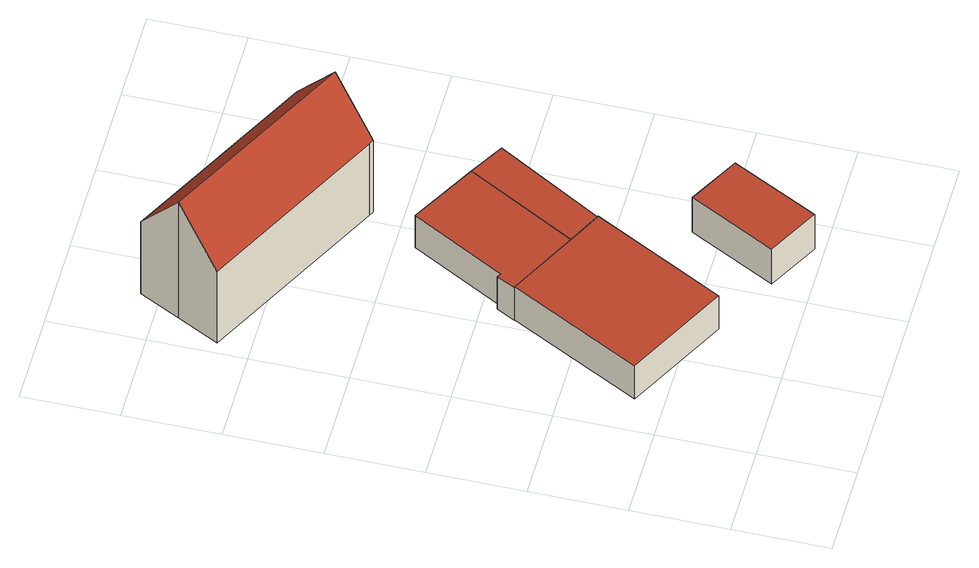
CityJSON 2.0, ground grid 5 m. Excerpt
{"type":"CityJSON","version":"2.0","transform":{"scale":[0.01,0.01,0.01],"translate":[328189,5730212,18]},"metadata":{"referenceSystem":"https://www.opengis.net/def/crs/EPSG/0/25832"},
"CityObjects":{
"building1":{"type":"Building","attributes":{"Geometrietyp2DReferenz":"3000","Gemeindeschluessel":"05170048","function":"31001_2463","roofType":"1000","measuredHeight":2.37},"address":[{"country":"Germany","locality":"Wesel","thoroughfareNumber":"11","thoroughfareName":"Schüttwich"}],"geometry":[{"type":"Solid","lod":"2","boundaries":[[[[0,1,2,3]],[[4,5,1,0]],[[6,7,5,4]],[[8,9,7,6]],[[3,2,9,8]],[[6,4,0,3,8]],[[1,5,7,9,2]]]],"semantics":{"surfaces":[{"type":"WallSurface"},{"type":"RoofSurface"},{"type":"GroundSurface"}],"values":[[0,0,0,0,0,1,2]]}}]},
"building2":{"type":"Building","attributes":{"Geometrietyp2DReferenz":"3000","Gemeindeschluessel":"05170048","function":"31001_2723","roofType":"1000","measuredHeight":2.31},"address":[{"country":"Germany","locality":"Wesel","thoroughfareNumber":"11","thoroughfareName":"Schüttwich"}],"geometry":[{"type":"Solid","lod":"2","boundaries":[[[[10,11,12,13]],[[14,15,11,10]],[[16,17,15,14]],[[18,19,17,16]],[[20,21,19,18]],[[13,12,21,20]],[[18,16,14,10,13,20]],[[11,15,17,19,21,12]]]],"semantics":{"surfaces":[{"type":"WallSurface"},{"type":"RoofSurface"},{"type":"GroundSurface"}],"values":[[0,0,0,0,0,0,1,2]]}}]},
"building3":{"type":"Building","attributes":{"Geometrietyp2DReferenz":"3000","Gemeindeschluessel":"05170048","function":"31001_2723","roofType":"1000","measuredHeight":2.45},"geometry":[{"type":"Solid","lod":"2","boundaries":[[[[22,23,24,25]],[[26,27,23,22]],[[28,29,27,26]],[[25,24,29,28]],[[26,22,25,28]],[[23,27,29,24]]]],"semantics":{"surfaces":[{"type":"WallSurface"},{"type":"RoofSurface"},{"type":"GroundSurface"}],"values":[[0,0,0,0,1,2]]}}]},
"building4":{"type":"Building","attributes":{"Geometrietyp2DReferenz":"3000","Gemeindeschluessel":"05170048","function":"31001_1010","roofType":"3100","measuredHeight":8.22},"address":[{"country":"Germany","locality":"Wesel","thoroughfareNumber":"11","thoroughfareName":"Schüttwich"}],"geometry":[{"type":"Solid","lod":"2","boundaries":[[[[30,31,32,33]],[[34,35,31,30]],[[36,37,35,34]],[[38,39,37,36]],[[40,41,39,38]],[[42,43,41,40]],[[33,32,43,42]],[[30,33,42,40,34]],[[38,36,34,40]],[[31,35,37,39,41,43,32]]]],"semantics":{"surfaces":[{"type":"WallSurface"},{"type":"RoofSurface"},{"type":"GroundSurface"}],"values":[[0,0,0,0,0,0,0,1,1,2]]}}]},
"building5":{"type":"Building","attributes":{"Geometrietyp2DReferenz":"3000","Gemeindeschluessel":"05170048","function":"31001_2723","roofType":"1000","measuredHeight":2.33},"address":[{"country":"Germany","locality":"Wesel","thoroughfareNumber":"11","thoroughfareName":"Schüttwich"}],"geometry":[{"type":"Solid","lod":"2","boundaries":[[[[44,45,46,16]],[[47,48,45,44]],[[18,49,48,47]],[[16,46,49,18]],[[47,44,16,18]],[[45,48,49,46]]]],"semantics":{"surfaces":[{"type":"WallSurface"},{"type":"RoofSurface"},{"type":"GroundSurface"}],"values":[[0,0,0,0,1,2]]}}]}
},
"vertices":[
[1088,1049,311],[1088,1049,73],[916,1137,73],[916,1137,311],[732,367,311],[732,367,73],[199,646,311],[199,646,73],[551,1327,311],[551,1327,73],
[624,1412,302],[624,1412,71],[601,1424,71],[601,1424,302],[889,1900,302],[889,1900,71],[1230,1710,302],[1230,1710,71],[916,1137,302],[916,1137,71],[551,1327,302],[551,1327,71],
[1577,500,314],[1577,500,68],[1310,643,68],[1310,643,314],[1348,51,314],[1348,51,68],[1081,194,314],[1081,194,68],
[61,2667,583],[61,2667,75],[1032,2163,75],[1032,2163,583],[172,2883,897],[172,2883,75],[282,3098,583],[282,3098,75],[1277,2579,583],[1277,2579,75],[1168,2364,897],[1168,2364,75],[1059,2149,583],[1059,2149,75],
[1409,1606,302],[1409,1606,69],[1230,1710,69],[1088,1049,302],[1088,1049,69],[916,1137,69]
]}
